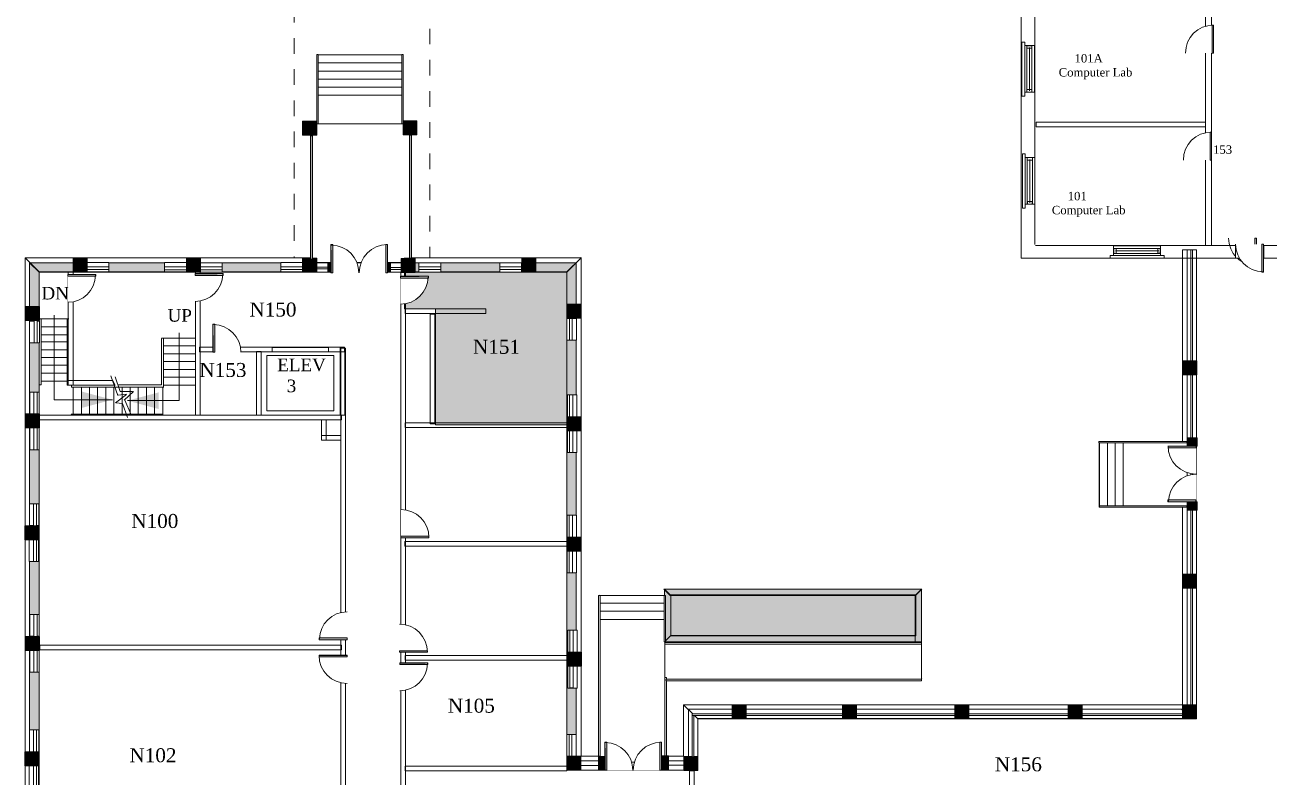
# Model space of a CAD drawing. Header units: inches. Extents: x -1989 to 2159, y -2212 to 2149.
# Drawn here: x -1989 to -394, y -1332 to -367 of the extents above; entities that cross this region are included whole.
import ezdxf

# ---------------------------------------------------------------- set-up
doc = ezdxf.new("R2010")
doc.units = ezdxf.units.IN
doc.header["$LTSCALE"] = 96
doc.header["$MEASUREMENT"] = 0
doc.linetypes.add('STYLE_01', pattern=[0.416641, 0.208282, -0.208359])
doc.layers.add('None', color=7, linetype='Continuous', lineweight=5)
doc.styles.add('Times', font='Times')

# ---------------------------------------------------------------- blocks, each defined once
blk = doc.blocks.new("3' dr rh")
at = {"color": 7, "linetype": 'Continuous', "lineweight": 5}
blk.add_wipeout([(-17, 17.5), (-10.2, 16.7), (-3.6, 14.6), (2.4, 11.3), (7.7, 6.9), (12, 1.5), (15.2, -4.6), (17.2, -11.2), (17.9, -18), (-17.6, -18)], dxfattribs=at).dxf.layer = 'None'
at = {"layer": 'None', "linetype": 'Continuous', "lineweight": 5}
blk.add_hatch(color=255, dxfattribs=at).paths.add_polyline_path([(-17.9, 18), (-15.6, 18), (-15.6, -18), (-17.9, -18)])
at = {"layer": 'None', "color": 7, "linetype": 'Continuous', "lineweight": 5}
blk.add_lwpolyline([(-17.9, 18), (-15.6, 18), (-15.6, -18), (-17.9, -18)], close=True, dxfattribs=at)
blk.add_arc((-17.6, -18), 35.5, 0, 88.9999, dxfattribs=at)
blk = doc.blocks.new('*U7')
at = {"layer": 'None', "linetype": 'Continuous', "lineweight": 5}
blk.add_hatch(color=255, dxfattribs=at).paths.add_polyline_path([(-9.25, 11.375), (8.75, 11.375), (8.75, -6.625), (-9.25, -6.625)])
at = {"layer": 'None', "color": 7, "linetype": 'Continuous', "lineweight": 5}
blk.add_lwpolyline([(-9.25, 11.375), (8.75, 11.375), (8.75, -6.625), (-9.25, -6.625)], close=True, dxfattribs=at)
blk = doc.blocks.new('Symbol #16')
at = {"color": 7, "linetype": 'Continuous', "lineweight": 5}
for points in [[(-37.25, 5.75), (-9.25, 5.75), (-9.25, -6.25), (-37.25, -6.25)], [(8.8125, 5.5625), (36.8125, 5.5625), (36.8125, -6.4375), (8.8125, -6.4375)]]:
    blk.add_wipeout(points, dxfattribs=at).dxf.layer = 'None'
at = {"layer": 'None', "color": 7, "linetype": 'Continuous', "lineweight": 5}
for points in [[(-37.25, 5.75), (-9.25, 5.75), (-9.25, -6.25), (-37.25, -6.25)], [(8.8125, 5.5625), (36.8125, 5.5625), (36.8125, -6.4375), (8.8125, -6.4375)]]:
    blk.add_lwpolyline(points, close=True, dxfattribs=at)
at = {"color": 7, "linetype": 'Continuous', "lineweight": 5}
blk.add_wipeout([(-37.25, 0.375), (36.75, 0.375), (36.75, -3.625), (-37.25, -3.625)], dxfattribs=at).dxf.layer = 'None'
at = {"layer": 'None', "color": 7, "linetype": 'Continuous', "lineweight": 5}
blk.add_lwpolyline([(-37.25, 0.375), (36.75, 0.375), (36.75, -3.625), (-37.25, -3.625)], close=True, dxfattribs=at)
at = {"layer": 'None', "color": 7}
blk.add_blockref('*U7', (0, 0), dxfattribs=at)
blk = doc.blocks.new("1'6 Pier")
at = {"layer": 'None', "linetype": 'Continuous', "lineweight": 5}
blk.add_hatch(color=255, dxfattribs=at).paths.add_polyline_path([(-9, 9), (9, 9), (9, -9), (-9, -9)])
at = {"layer": 'None', "color": 7, "linetype": 'Continuous', "lineweight": 5}
blk.add_lwpolyline([(-9, 9), (9, 9), (9, -9), (-9, -9)], close=True, dxfattribs=at)
blk = doc.blocks.new('2-4 wind')
at = {"color": 7, "linetype": 'Continuous', "lineweight": 5}
blk.add_wipeout([(-13.9375, 6.03125), (14.0625, 6.03125), (14.0625, -6), (-13.9375, -6)], dxfattribs=at).dxf.layer = 'None'
at = {"layer": 'None', "color": 7, "linetype": 'Continuous', "lineweight": 5}
blk.add_lwpolyline([(-13.9375, 6.03125), (14.0625, 6.03125), (14.0625, -6), (-13.9375, -6)], close=True, dxfattribs=at)
at = {"color": 7, "linetype": 'Continuous', "lineweight": 5}
blk.add_wipeout([(-13.9375, 0.5625), (14.0625, 0.5625), (14.0625, -2.8125), (-13.9375, -2.8125)], dxfattribs=at).dxf.layer = 'None'
at = {"layer": 'None', "color": 7, "linetype": 'Continuous', "lineweight": 5}
blk.add_lwpolyline([(-13.9375, 0.5625), (14.0625, 0.5625), (14.0625, -2.8125), (-13.9375, -2.8125)], close=True, dxfattribs=at)
blk = doc.blocks.new('dbl dr')
at = {"color": 7, "linetype": 'Continuous', "lineweight": 5}
blk.add_wipeout([(36.4, -20.6), (29.4, -19.8), (22.8, -17.7), (16.7, -14.3), (11.3, -9.9), (6.9, -4.4), (3.7, 1.7), (1.7, 8.4), (1, 15.4), (37, 15.4)], dxfattribs=at).dxf.layer = 'None'
at = {"layer": 'None', "linetype": 'Continuous', "lineweight": 5}
blk.add_hatch(color=255, dxfattribs=at).paths.add_polyline_path([(33.9, 14.6), (36.4, 14.6), (36.4, -21.4), (33.9, -21.4)])
at = {"layer": 'None', "color": 7, "linetype": 'Continuous', "lineweight": 5}
blk.add_lwpolyline([(33.9, 14.6), (36.4, 14.6), (36.4, -21.4), (33.9, -21.4)], close=True, dxfattribs=at)
blk.add_arc((37, 15.4), 36, 180, 269.0002, dxfattribs=at)
at = {"color": 7, "linetype": 'Continuous', "lineweight": 5}
blk.add_wipeout([(0.9, 14.9), (0.2, 7.8), (-1.9, 1.1), (-5.2, -5.2), (-9.7, -10.7), (-15.2, -15.2), (-21.4, -18.5), (-28.2, -20.6), (-35.2, -21.2), (-35.2, 14.9)], dxfattribs=at).dxf.layer = 'None'
at = {"layer": 'None', "linetype": 'Continuous', "lineweight": 5}
blk.add_hatch(color=255, dxfattribs=at).paths.add_polyline_path([(-35.1, 14.9), (-32.6, 14.9), (-32.6, -21.1), (-35.1, -21.1)])
at = {"layer": 'None', "color": 7, "linetype": 'Continuous', "lineweight": 5}
blk.add_lwpolyline([(-35.1, 14.9), (-32.6, 14.9), (-32.6, -21.1), (-35.1, -21.1)], close=True, dxfattribs=at)
blk.add_arc((-35.2, 14.9), 36.1, 270, 0, dxfattribs=at)
blk = doc.blocks.new('*U11')
at = {"color": 7, "linetype": 'Continuous', "lineweight": 5}
blk.add_wipeout([(18, 0), (11, 0.7), (4.2, 2.7), (-2, 6.1), (-7.5, 10.5), (-11.9, 16), (-15.3, 22.2), (-17.3, 29), (-18, 36), (18, 36)], dxfattribs=at).dxf.layer = 'None'
at = {"layer": 'None', "linetype": 'Continuous', "lineweight": 5}
blk.add_hatch(color=255, dxfattribs=at).paths.add_polyline_path([(18, 34.2), (-18, 34.2), (-18, 36.2), (18, 36.2)])
at = {"layer": 'None', "color": 7, "linetype": 'Continuous', "lineweight": 5}
blk.add_lwpolyline([(18, 34.2), (-18, 34.2), (-18, 36.2), (18, 36.2)], close=True, dxfattribs=at)
blk.add_arc((18, 36), 36, 180, 270, dxfattribs=at)
blk = doc.blocks.new('*U12')
at = {"color": 7, "linetype": 'Continuous', "lineweight": 5}
blk.add_wipeout([(-17.5, -35.4), (-16.7, -28.5), (-14.6, -22), (-11.3, -16), (-6.9, -10.7), (-1.5, -6.4), (4.6, -3.1), (11.2, -1.2), (18, -0.5), (18, -36)], dxfattribs=at).dxf.layer = 'None'
at = {"layer": 'None', "linetype": 'Continuous', "lineweight": 5}
blk.add_hatch(color=255, dxfattribs=at).paths.add_polyline_path([(-18, -36.2), (-18, -34), (18, -34), (18, -36.2)])
at = {"layer": 'None', "color": 7, "linetype": 'Continuous', "lineweight": 5}
blk.add_lwpolyline([(-18, -36.2), (-18, -34), (18, -34), (18, -36.2)], close=True, dxfattribs=at)
blk.add_arc((18, -36), 35.5, 90, 178.9999, dxfattribs=at)
blk = doc.blocks.new("6' dbl")
at = {"layer": 'None', "color": 7}
blk.add_blockref('*U11', (0, 0), dxfattribs=at)
blk.add_blockref('*U12', (0, 0), dxfattribs=at)
blk = doc.blocks.new("3' dr lh")
at = {"color": 7, "linetype": 'Continuous', "lineweight": 5}
blk.add_wipeout([(-18, 18.1), (-11, 17.4), (-4.2, 15.4), (2, 12.1), (7.5, 7.6), (11.9, 2.1), (15.3, -4.1), (17.3, -10.9), (18, -17.9), (-18, -17.9)], dxfattribs=at).dxf.layer = 'None'
at = {"layer": 'None', "linetype": 'Continuous', "lineweight": 5}
blk.add_hatch(color=255, dxfattribs=at).paths.add_polyline_path([(-18, -16.1), (18, -16.1), (18, -18.1), (-18, -18.1)])
at = {"layer": 'None', "color": 7, "linetype": 'Continuous', "lineweight": 5}
blk.add_lwpolyline([(-18, -16.1), (18, -16.1), (18, -18.1), (-18, -18.1)], close=True, dxfattribs=at)
blk.add_arc((-18, -17.9), 36, 0, 90, dxfattribs=at)
blk = doc.blocks.new("3'-4 window")
at = {"color": 7, "linetype": 'Continuous', "lineweight": 5}
blk.add_wipeout([(-6.25, 28.25), (9.75, 28.25), (9.75, -31.75), (-6.25, -31.75)], dxfattribs=at).dxf.layer = 'None'
at = {"layer": 'None', "color": 7, "linetype": 'Continuous', "lineweight": 5}
blk.add_lwpolyline([(-6.25, 28.25), (9.75, 28.25), (9.75, -31.75), (-6.25, -31.75)], close=True, dxfattribs=at)
at = {"color": 7, "linetype": 'Continuous', "lineweight": 5}
blk.add_wipeout([(-0.0625, 28.25), (6.4375, 28.25), (6.4375, -31.75), (-0.0625, -31.75)], dxfattribs=at).dxf.layer = 'None'
at = {"layer": 'None', "color": 7, "linetype": 'Continuous', "lineweight": 5}
blk.add_line((3.3125, 25.8125), (3.3125, -30), dxfattribs=at)
for points in [[(-0.0625, 28.25), (6.4375, 28.25), (6.4375, -31.75), (-0.0625, -31.75)], [(-0.0625, 28.0625), (6.4375, 28.0625), (6.4375, 24.8125), (-0.0625, 24.8125)], [(0.1875, -28.3125), (6.25, -28.3125), (6.25, -31.5625), (0.1875, -31.5625)]]:
    blk.add_lwpolyline(points, close=True, dxfattribs=at)
at = {"color": 7, "linetype": 'Continuous', "lineweight": 5}
blk.add_wipeout([(-6.25, 32.75), (-2.75, 32.75), (-2.75, -36.75), (-6.25, -36.75)], dxfattribs=at).dxf.layer = 'None'
at = {"layer": 'None', "color": 7, "linetype": 'Continuous', "lineweight": 5}
blk.add_lwpolyline([(-6.25, 32.75), (-2.75, 32.75), (-2.75, -36.75), (-6.25, -36.75)], close=True, dxfattribs=at)

msp = doc.modelspace()

# ---------------------------------------------------------------- hatches: boundary and pattern name
at = {"layer": 'None', "linetype": 'Continuous', "lineweight": 211}
for points in [[(-611.6, -985.7), (-611.6, -901.7), (-603.6, -909.7), (-603.6, -977.7)], [(-1169.6, -1091.2), (-839.1, -1091.2), (-847.1, -1099.2), (-1161.6, -1099.2)], [(-839.3, -1091), (-839.3, -1206.7), (-847.3, -1198.7), (-847.3, -1099)], [(-1160.8, -1150.7), (-847.3, -1150.7), (-847.3, -1158.7), (-1168.8, -1158.7)], [(-839.1, -1206.2), (-1169.1, -1206.2), (-1169.1, -1198.2), (-847.1, -1198.2)]]:
    msp.add_hatch(color=255, dxfattribs=at).paths.add_polyline_path(points)
at = {"layer": 'None', "linetype": 'Continuous', "lineweight": 5}
msp.add_hatch(color=255, dxfattribs=at).paths.add_polyline_path([(-1160.8, -1099.2), (-1160.8, -1150.7), (-1168.8, -1158.7), (-1168.8, -1091.2)])

# ---------------------------------------------------------------- linework, layer by layer
at = {"layer": 'None', "color": 7, "linetype": 'Continuous', "lineweight": 5}
for p, q in [((-1951.5, -739.5), (-1951.5, -848)), ((-1935.2, -744.5), (-1935.2, -829.5)), ((-1791.5, -762), (-1791.5, -849)), ((-1814, -769), (-1770.5, -769)), ((-1814, -829), (-1814, -769.5)), ((-1811.5, -832.5), (-1811.5, -769)), ((-1811.5, -779), (-1770.5, -779)), ((-1811.6, -789.1), (-1770.6, -789.1)), ((-1811.7, -809.2), (-1770.7, -809.2)), ((-1811.6, -799.1), (-1770.6, -799.1)), ((-1932.2, -829.5), (-1935.2, -829.5)), ((-1929.5, -829.5), (-1929.5, -831.7)), ((-1879, -817.5), (-1870, -842.5)), ((-1873.5, -818.5), (-1867, -837.5)), ((-1870, -829), (-1814, -829)), ((-1811.8, -819.2), (-1770.8, -819.2)), ((-1811.8, -829.3), (-1770.8, -829.3)), ((-1929.5, -831.7), (-1811.8, -831.7)), ((-1927.2, -866.2), (-1927.2, -831.7)), ((-1916.8, -866.3), (-1916.8, -831.8)), ((-1906.4, -866.4), (-1906.4, -831.9)), ((-1895.9, -866.4), (-1895.9, -831.9)), ((-1885.5, -866.5), (-1885.5, -832)), ((-1875.1, -866.6), (-1875.1, -832.1)), ((-1859, -841.5), (-1873, -852)), ((-1870, -842), (-1859, -841)), ((-1867, -837.5), (-1851, -837.5)), ((-1864.6, -866.6), (-1864.6, -832.1)), ((-1850, -837.5), (-1862, -848.5)), ((-1854.2, -866.7), (-1854.2, -832.2)), ((-1843.8, -866.7), (-1843.8, -832.2)), ((-1833.3, -866.8), (-1833.3, -832.3)), ((-1822.9, -866.9), (-1822.9, -832.2)), ((-1812.4, -866.9), (-1812.4, -831.7)), ((-1951.5, -848), (-1877, -848)), ((-1872.5, -852), (-1864, -853)), ((-1864, -853), (-1857.5, -871)), ((-1861, -848.5), (-1853, -867.5)), ((-1791.5, -849.2), (-1857.5, -849.2)), ((-1930.5, -868), (-1929.8, -866.8)), ((-1930, -866.7), (-1813, -866.7)), ((-1813, -866.7), (-1813, -868)), ((-839.1, -1091.2), (-1157.1, -1091.2))]:
    msp.add_line(p, q, dxfattribs=at)
for points in [[(-1501.5, -731.2), (-1398, -731.2), (-1398, -737.2), (-1501.5, -737.2)], [(-1463.5, -738), (-1463.5, -879), (-1469.5, -879), (-1469.5, -738)], [(-1579.2, -786.5), (-1765.5, -786.5), (-1765.5, -780.5), (-1579.2, -780.5)], [(-1585, -868), (-1585, -781.5), (-1579, -781.5), (-1579, -868)], [(-1686.2, -786.2), (-1686.2, -867.8), (-1692.2, -867.8), (-1692.2, -786.2)], [(-1584, -1938), (-1584, -782), (-1578, -782), (-1578, -1938)], [(-1933.5, -823.5), (-1876.5, -823.5), (-1873.5, -829.5), (-1933.5, -829.5)], [(-1603, -874), (-1603, -900), (-1609, -900), (-1609, -874)], [(-1501.5, -877.5), (-1292.5, -877.5), (-1292.5, -883.5), (-1501.5, -883.5)], [(-1609, -894), (-1584, -894), (-1584, -900), (-1609, -900)], [(-611.6, -985.7), (-611.6, -901.7), (-603.6, -909.7), (-603.6, -977.7)], [(-1169.6, -1091.2), (-839.1, -1091.2), (-847.1, -1099.2), (-1161.6, -1099.2)], [(-1160.8, -1099.2), (-1160.8, -1150.7), (-1168.8, -1158.7), (-1168.8, -1091.2)], [(-839.3, -1091), (-839.3, -1206.7), (-847.3, -1198.7), (-847.3, -1099)], [(-1160.8, -1150.7), (-847.3, -1150.7), (-847.3, -1158.7), (-1168.8, -1158.7)], [(-839.1, -1206.2), (-1169.1, -1206.2), (-1169.1, -1198.2), (-847.1, -1198.2)]]:
    msp.add_lwpolyline(points, close=True, dxfattribs=at)
at = {"layer": 'None', "color": 7, "lineweight": 5}
for points in [[(-1877, -848), (-1917, -858.7), (-1917, -837.3)], [(-1857.5, -849.2), (-1817.5, -838.5), (-1817.5, -860)]]:
    msp.add_solid(points, dxfattribs=at)

# ---------------------------------------------------------------- block references
at = {"layer": 'None', "color": 7}
for p in [(-704.3, -421.8), (-703.6, -565.4)]:
    msp.add_blockref("3'-4 window", p, dxfattribs=at)
for name, p, rotation in [("3'-4 window", (-564.8, -660.2), 90), ("3' dr rh", (-427.7, -658.6), 180)]:
    msp.add_blockref(name, p, dxfattribs=dict(at, rotation=rotation))

# ---------------------------------------------------------------- texts
at = {"layer": 'None', "color": 7, "attachment_point": 1, "style": 'Times'}
for s, insert, char_height in [('     101A\\PComputer Lab', (-663.4, -404.5), 10.773), ('     101\\PComputer Lab', (-672.2, -581.3), 10.773), ('UP', (-1806.2, -731.7), 16.16), ('N150', (-1701.2, -723.3), 17.96), ('N151', (-1414.6, -771.1), 17.96), ('N153', (-1765.4, -800.8), 17.96), ('N100', (-1852.7, -994.6), 17.96), ('N105', (-1446.8, -1231.6), 17.96), ('N102', (-1855.1, -1295.2), 17.96), ('N156', (-745.3, -1306.8), 17.96)]:
    msp.add_mtext(s, dxfattribs=dict(at, insert=insert, char_height=char_height))

# ---------------------------------------------------------------- wipeouts: each hides what was drawn before it
at = {"color": 7, "linetype": 'Continuous', "lineweight": 5}
for points in [[(-467.3, 681.8), (-467.3, -650.2), (-475.3, -650.2), (-475.3, 681.8)], [(-1971, -684), (-1971, -1938.5), (-1989, -1956.5), (-1989, -666)], [(-487, -1257.5), (-1126.5, -1257.5), (-1144.5, -1239.5), (-505, -1239.5)], [(-1126, -1323.5), (-1168.5, -1323.5), (-1168.5, -1305.5), (-1144, -1305.5)]]:
    msp.add_wipeout(points, dxfattribs=at).dxf.layer = 'None'
at = {"color": 7, "linetype": 'STYLE_01', "lineweight": 5}
msp.add_wipeout([(-1644, -12), (-1470, -12), (-1470, -684), (-1644, -684)], dxfattribs=at).dxf.layer = 'None'

# ---------------------------------------------------------------- next in the draw order: hatches: boundary and pattern name
at = {"layer": 'None', "linetype": 'Continuous', "lineweight": 5}
for points in [[(-1503.1, -502.7), (-1615.1, -502.7), (-1623.1, -494.7), (-1495.1, -494.7)], [(-1502.5, -684), (-1502.5, -731.5), (-1462.5, -731.5), (-1462.5, -880), (-1291.5, -880), (-1291.5, -680)]]:
    msp.add_hatch(color=255, dxfattribs=at).paths.add_polyline_path(points)

# ---------------------------------------------------------------- next in the draw order: linework, layer by layer
at = {"layer": 'None', "color": 7, "linetype": 'Continuous', "lineweight": 5}
for p, q in [((-711.7, -666.2), (-711.7, -14.2)), ((-1983.1, -1948.2), (-1983.1, -707.7)), ((-1968.5, -744), (-1968.5, -829)), ((-1935.4, -793.7), (-1968.1, -793.7)), ((-1935, -783.8), (-1967.6, -783.8)), ((-1935.9, -803.6), (-1968.5, -803.6)), ((-1968.5, -829), (-1970.8, -829)), ((-1935.8, -813.8), (-1968.5, -813.8)), ((-1935.2, -824), (-1968.5, -824)), ((-1169.1, -1310.2), (-1169.1, -1206.2))]:
    msp.add_line(p, q, dxfattribs=at)
for points in [[(-467.3, 681.8), (-467.3, -650.2), (-475.3, -650.2), (-475.3, 681.8)], [(-1503.1, -502.7), (-1615.1, -502.7), (-1623.1, -494.7), (-1495.1, -494.7)], [(-1971, -684), (-1971, -1938.5), (-1989, -1956.5), (-1989, -666)], [(-1502.5, -684), (-1502.5, -731.5), (-1462.5, -731.5), (-1462.5, -880), (-1291.5, -880), (-1291.5, -680)], [(-1971.5, -868), (-1583, -868), (-1583, -874), (-1971.5, -874)], [(-487, -1257.5), (-1126.5, -1257.5), (-1144.5, -1239.5), (-505, -1239.5)], [(-1126, -1323.5), (-1168.5, -1323.5), (-1168.5, -1305.5), (-1144, -1305.5)]]:
    msp.add_lwpolyline(points, close=True, dxfattribs=at)
at = {"layer": 'None', "color": 7, "linetype": 'STYLE_01', "lineweight": 5}
msp.add_lwpolyline([(-1644, -12), (-1470, -12), (-1470, -684), (-1644, -684)], close=True, dxfattribs=at)

# ---------------------------------------------------------------- next in the draw order: block references
at = {"layer": 'None', "color": 7}
for name, p in [("1'6 Pier", (-1624, -499.5)), ("1'6 Pier", (-1495.5, -499)), ("3' dr rh", (-1730.1, -769.1))]:
    msp.add_blockref(name, p, dxfattribs=at)

# ---------------------------------------------------------------- next in the draw order: texts
at = {"layer": 'None', "color": 7, "insert": (-465.4, -521.7), "char_height": 10.77, "attachment_point": 1, "style": 'Times'}
msp.add_mtext('153', dxfattribs=at)

# ---------------------------------------------------------------- next in the draw order: wipeouts: each hides what was drawn before it
at = {"color": 7, "linetype": 'Continuous', "lineweight": 5}
msp.add_wipeout([(-436.8, -650), (-400.3, -650), (-400.3, -666.3), (-436.8, -666.3)], dxfattribs=at).dxf.layer = 'None'

# ---------------------------------------------------------------- next in the draw order: linework, layer by layer
at = {"layer": 'None', "color": 7, "linetype": 'Continuous', "lineweight": 5}
msp.add_lwpolyline([(-436.8, -650), (-400.3, -650), (-400.3, -666.3), (-436.8, -666.3)], close=True, dxfattribs=at)

# ---------------------------------------------------------------- next in the draw order: block references
at = {"layer": 'None', "color": 7, "rotation": 90}
msp.add_blockref("3' dr lh", (-482.8, -385.3), dxfattribs=at)

# ---------------------------------------------------------------- next in the draw order: wipeouts: each hides what was drawn before it
at = {"color": 7, "linetype": 'Continuous', "lineweight": 13}
msp.add_wipeout([(-475, -497.8), (-692.3, -497.8), (-692.3, -491.8), (-475, -491.8)], dxfattribs=at).dxf.layer = 'None'
at = {"color": 7, "linetype": 'Continuous', "lineweight": 5}
for points in [[(-1294, -1323.5), (-1294, -683.5), (-1276, -665.5), (-1276, -1305.5)], [(-486.5, -655.5), (-486.5, -1257), (-504.5, -1239), (-504.5, -655.5)], [(-1678.8, -791.2), (-1593.2, -791.2), (-1593.2, -862.2), (-1678.8, -862.2)]]:
    msp.add_wipeout(points, dxfattribs=at).dxf.layer = 'None'

# ---------------------------------------------------------------- next in the draw order: hatches: boundary and pattern name
at = {"layer": 'None', "linetype": 'Continuous', "lineweight": 5}
msp.add_hatch(color=255, dxfattribs=at).paths.add_polyline_path([(-1294.1, -1323.2), (-1294.1, -684.2), (-1282.1, -672.2), (-1282.1, -1311.2)])

# ---------------------------------------------------------------- next in the draw order: linework, layer by layer
at = {"layer": 'None', "color": 7, "linetype": 'Continuous', "lineweight": 9}
msp.add_line((-694, -223), (-694, -649), dxfattribs=at)
at = {"layer": 'None', "color": 7, "linetype": 'Continuous', "lineweight": 13}
msp.add_lwpolyline([(-475, -497.8), (-692.3, -497.8), (-692.3, -491.8), (-475, -491.8)], close=True, dxfattribs=at)
at = {"layer": 'None', "color": 7, "linetype": 'Continuous', "lineweight": 5}
for points in [[(-1294, -1323.5), (-1294, -683.5), (-1276, -665.5), (-1276, -1305.5)], [(-486.5, -655.5), (-486.5, -1257), (-504.5, -1239), (-504.5, -655.5)], [(-1294.1, -1323.2), (-1294.1, -684.2), (-1282.1, -672.2), (-1282.1, -1311.2)], [(-1678.8, -791.2), (-1593.2, -791.2), (-1593.2, -862.2), (-1678.8, -862.2)]]:
    msp.add_lwpolyline(points, close=True, dxfattribs=at)

# ---------------------------------------------------------------- next in the draw order: block references
at = {"layer": 'None', "color": 7}
msp.add_blockref("1'6 Pier", (-1285, -734.5), dxfattribs=at)

# ---------------------------------------------------------------- next in the draw order: texts
at = {"layer": 'None', "color": 7, "insert": (-1665.6, -795.2), "char_height": 16.16, "attachment_point": 1, "style": 'Times'}
msp.add_mtext('ELEV\\P  3', dxfattribs=at)

# ---------------------------------------------------------------- next in the draw order: block references
at = {"layer": 'None', "color": 7}
for name, p, rotation in [("3' dr lh", (-485.4, -522.6), 90), ('2-4 wind', (-1288, -757.5), -90), ('Symbol #16', (-1287.1, -879), -90), ('Symbol #16', (-1287.5, -1033.5), -90), ('Symbol #16', (-1286.6, -1181.1), -90)]:
    msp.add_blockref(name, p, dxfattribs=dict(at, rotation=rotation))

# ---------------------------------------------------------------- next in the draw order: wipeouts: each hides what was drawn before it
at = {"color": 7, "linetype": 'Continuous', "lineweight": 5}
for points in [[(-1294, -684), (-1971, -684), (-1989, -666), (-1276, -666)], [(-1672, -780.8), (-1599.7, -780.8), (-1599.7, -786.7), (-1672, -786.7)], [(-494, -1257), (-1128.8, -1257.2), (-1140.8, -1245.2), (-506, -1245)], [(-1253.5, -1323.5), (-1294, -1323.5), (-1276, -1305.5), (-1253.5, -1305.5)]]:
    msp.add_wipeout(points, dxfattribs=at).dxf.layer = 'None'

# ---------------------------------------------------------------- next in the draw order: hatches: boundary and pattern name
at = {"layer": 'None', "linetype": 'Continuous', "lineweight": 5}
msp.add_hatch(color=255, dxfattribs=at).paths.add_polyline_path([(-1294.1, -684.2), (-1971.1, -684.2), (-1983.1, -672.2), (-1282.1, -672.2)])
at = {"layer": 'None', "linetype": 'Continuous', "lineweight": 211}
msp.add_hatch(color=255, dxfattribs=at).paths.add_polyline_path([(-1971.1, -684.4), (-1971.1, -1740.6), (-1983.1, -1740.6), (-1983.1, -672.4)])

# ---------------------------------------------------------------- next in the draw order: linework, layer by layer
at = {"layer": 'None', "color": 7, "linetype": 'Continuous', "lineweight": 5}
msp.add_line((-1983.1, -707.2), (-1983.1, -672.2), dxfattribs=at)
for points in [[(-1294, -684), (-1971, -684), (-1989, -666), (-1276, -666)], [(-1294.1, -684.2), (-1971.1, -684.2), (-1983.1, -672.2), (-1282.1, -672.2)], [(-1971.1, -684.4), (-1971.1, -1740.6), (-1983.1, -1740.6), (-1983.1, -672.4)], [(-1927.5, -684), (-1927.5, -829.5), (-1933.5, -829.5), (-1933.5, -684)], [(-1770.5, -868), (-1770.5, -683.5), (-1764.5, -683.5), (-1764.5, -868)], [(-1672, -780.8), (-1599.7, -780.8), (-1599.7, -786.7), (-1672, -786.7)], [(-1294, -1036), (-1502, -1036), (-1502, -1030), (-1294, -1030)], [(-494, -1257), (-1128.8, -1257.2), (-1140.8, -1245.2), (-506, -1245)], [(-1253.5, -1323.5), (-1294, -1323.5), (-1276, -1305.5), (-1253.5, -1305.5)]]:
    msp.add_lwpolyline(points, close=True, dxfattribs=at)

# ---------------------------------------------------------------- next in the draw order: block references
at = {"layer": 'None', "color": 7}
for p in [(-1918.5, -675.2), (-1343.1, -675.1)]:
    msp.add_blockref("1'6 Pier", p, dxfattribs=at)

# ---------------------------------------------------------------- next in the draw order: block references
at = {"layer": 'None', "color": 7, "rotation": 90}
for p in [(-1977.3, -874.9), (-1977.8, -1018.4), (-1977.3, -1160.4), (-1977.8, -1308.4)]:
    msp.add_blockref('Symbol #16', p, dxfattribs=at)

# ---------------------------------------------------------------- next in the draw order: wipeouts: each hides what was drawn before it
at = {"color": 7, "linetype": 'Continuous', "lineweight": 5}
for points in [[(-498.6, -1246.2), (-498.6, -655.7), (-486.6, -655.7), (-486.6, -1246.2)], [(-1615, -672), (-1502.5, -672), (-1502.5, -684.5), (-1615, -684.5)], [(-1983.5, -747), (-1970.5, -747), (-1970.5, -775), (-1983.5, -775)], [(-1126.5, -1257.5), (-1126.5, -1323.5), (-1144.5, -1305.5), (-1144.5, -1239.5)]]:
    msp.add_wipeout(points, dxfattribs=at).dxf.layer = 'None'

# ---------------------------------------------------------------- next in the draw order: hatches: boundary and pattern name
at = {"layer": 'None', "linetype": 'Continuous', "lineweight": 5}
for points in [[(-1503.1, -672.2), (-1503.1, -501.7), (-1495.1, -493.7), (-1495.1, -672.2)], [(-499.6, -985.7), (-611.6, -985.7), (-603.6, -977.7), (-499.6, -977.7)]]:
    msp.add_hatch(color=255, dxfattribs=at).paths.add_polyline_path(points)
at = {"layer": 'None', "linetype": 'Continuous', "lineweight": 211}
for points in [[(-1623.1, -672.2), (-1623.1, -494.7), (-1615.1, -502.7), (-1615.1, -672.2)], [(-611.6, -901.7), (-499.6, -901.7), (-499.6, -909.7), (-603.6, -909.7)]]:
    msp.add_hatch(color=255, dxfattribs=at).paths.add_polyline_path(points)

# ---------------------------------------------------------------- next in the draw order: linework, layer by layer
at = {"layer": 'None', "color": 7, "linetype": 'Continuous', "lineweight": 5}
for p, q in [((-1983.1, -672.4), (-1282.1, -672.4)), ((-1138.1, -1311.2), (-1138.1, -1245.2))]:
    msp.add_line(p, q, dxfattribs=at)
for points in [[(-1503.1, -672.2), (-1503.1, -501.7), (-1495.1, -493.7), (-1495.1, -672.2)], [(-1623.1, -672.2), (-1623.1, -494.7), (-1615.1, -502.7), (-1615.1, -672.2)], [(-498.6, -1246.2), (-498.6, -655.7), (-486.6, -655.7), (-486.6, -1246.2)], [(-1615, -672), (-1502.5, -672), (-1502.5, -684.5), (-1615, -684.5)], [(-1507.3, -1440), (-1507.3, -683.8), (-1501.2, -683.8), (-1501.2, -1440)], [(-1983.5, -747), (-1970.5, -747), (-1970.5, -775), (-1983.5, -775)], [(-611.6, -901.7), (-499.6, -901.7), (-499.6, -909.7), (-603.6, -909.7)], [(-499.6, -985.7), (-611.6, -985.7), (-603.6, -977.7), (-499.6, -977.7)], [(-1970, -1163), (-1583, -1163), (-1583, -1169), (-1970, -1169)], [(-1126.5, -1257.5), (-1126.5, -1323.5), (-1144.5, -1305.5), (-1144.5, -1239.5)]]:
    msp.add_lwpolyline(points, close=True, dxfattribs=at)

# ---------------------------------------------------------------- next in the draw order: block references
at = {"layer": 'None', "color": 7}
msp.add_blockref("1'6 Pier", (-1624, -675), dxfattribs=at)

# ---------------------------------------------------------------- next in the draw order: block references
for name, p in [('Symbol #16', (-1772.9, -677.7)), ('2-4 wind', (-1895.5, -678)), ('2-4 wind', (-1366.2, -678.2)), ("3' dr lh", (-1489, -1007))]:
    msp.add_blockref(name, p, dxfattribs=at)
for name, p, rotation in [("3' dr rh", (-1489.5, -707.5), -90), ("3' dr rh", (-1594, -1138), 90), ("3' dr lh", (-1594, -1194), 180), ("3' dr rh", (-1490.5, -1203.5), -90)]:
    msp.add_blockref(name, p, dxfattribs=dict(at, rotation=rotation))

# ---------------------------------------------------------------- next in the draw order: wipeouts: each hides what was drawn before it
at = {"color": 7, "linetype": 'Continuous', "lineweight": 5}
for points in [[(-1623, -666.5), (-1623, -508.5), (-1615, -508.5), (-1615, -494), (-1504, -494), (-1504, -508), (-1493.5, -508), (-1493.5, -666.5), (-1503, -666.5), (-1503, -672), (-1615, -672), (-1615, -666.5)], [(-1661, -672), (-1633, -672), (-1633, -684), (-1661, -684)], [(-1977.5, -746), (-1973.5, -746), (-1973.5, -775), (-1977.5, -775)], [(-1126.1, -1257.5), (-1126.1, -1323.2), (-1138.1, -1311.2), (-1138.1, -1245.5)]]:
    msp.add_wipeout(points, dxfattribs=at).dxf.layer = 'None'

# ---------------------------------------------------------------- next in the draw order: linework, layer by layer
at = {"layer": 'None', "color": 7, "linetype": 'Continuous', "lineweight": 5}
for p, q in [((-1933, -744), (-1970.5, -744)), ((-1935.6, -764.9), (-1968.2, -764.9)), ((-1936, -754.4), (-1967.3, -754.4)), ((-1935.1, -773.8), (-1967.7, -773.8))]:
    msp.add_line(p, q, dxfattribs=at)
for points in [[(-1623, -666.5), (-1623, -508.5), (-1615, -508.5), (-1615, -494), (-1504, -494), (-1504, -508), (-1493.5, -508), (-1493.5, -666.5), (-1503, -666.5), (-1503, -672), (-1615, -672), (-1615, -666.5)], [(-1661, -672), (-1633, -672), (-1633, -684), (-1661, -684)], [(-1977.5, -746), (-1973.5, -746), (-1973.5, -775), (-1977.5, -775)], [(-1501.5, -1176), (-1294, -1176), (-1294, -1182), (-1501.5, -1182)], [(-1126.1, -1257.5), (-1126.1, -1323.2), (-1138.1, -1311.2), (-1138.1, -1245.5)]]:
    msp.add_lwpolyline(points, close=True, dxfattribs=at)

# ---------------------------------------------------------------- next in the draw order: block references
at = {"layer": 'None', "color": 7}
for name, p in [('2-4 wind', (-1469.9, -678.2)), ("1'6 Pier", (-1979.5, -737.5))]:
    msp.add_blockref(name, p, dxfattribs=at)
at = {"layer": 'None', "color": 7, "rotation": -90}
for p in [(-1916.1, -705.1), (-1753, -704)]:
    msp.add_blockref("3' dr rh", p, dxfattribs=at)

# ---------------------------------------------------------------- next in the draw order: block references
msp.add_blockref("6' dbl", (-1560.5, -667), dxfattribs=at)
at = {"layer": 'None', "color": 7}
msp.add_blockref("3' dr lh", (-1491, -1154), dxfattribs=at)

# ---------------------------------------------------------------- next in the draw order: texts
at = {"layer": 'None', "color": 7, "insert": (-1968, -703.2), "char_height": 16.16, "attachment_point": 1, "style": 'Times'}
msp.add_mtext('DN', dxfattribs=at)

# ---------------------------------------------------------------- next in the draw order: wipeouts: each hides what was drawn before it
at = {"color": 7, "linetype": 'Continuous', "lineweight": 5}
for points in [[(-1615, -494), (-1615, -405), (-1613, -405), (-1613, -494)], [(-1506, -493.8), (-1506, -405), (-1504, -405), (-1504, -493.8)], [(-1622.5, -667.5), (-1622.5, -509.5), (-1620.5, -509.5), (-1620.5, -667.5)], [(-1661, -677.5), (-1633, -677.5), (-1633, -681), (-1661, -681)], [(-1126.1, -1323.2), (-1294.1, -1323.2), (-1282.1, -1311.2), (-1138.1, -1311.2)]]:
    msp.add_wipeout(points, dxfattribs=at).dxf.layer = 'None'

# ---------------------------------------------------------------- next in the draw order: hatches: boundary and pattern name
at = {"layer": 'None', "linetype": 'Continuous', "lineweight": 211}
for points in [[(-1245.1, -1106.7), (-1245.1, -1311.2), (-1253.1, -1311.2), (-1253.1, -1098.7)], [(-1177.1, -1311.2), (-1177.1, -1106.7), (-1169.1, -1098.7), (-1169.1, -1311.2)]]:
    msp.add_hatch(color=255, dxfattribs=at).paths.add_polyline_path(points)

# ---------------------------------------------------------------- next in the draw order: linework, layer by layer
at = {"layer": 'None', "color": 7, "linetype": 'Continuous', "lineweight": 5}
for p, q in [((-1612.5, -405.5), (-1505.9, -405.5)), ((-1612.5, -415.8), (-1506.2, -415.8)), ((-1612.5, -426.4), (-1506.2, -426.4)), ((-1612.8, -436.6), (-1506.2, -436.6)), ((-1612.8, -446.8), (-1506.2, -446.8)), ((-1612.8, -457.1), (-1506.2, -457.1))]:
    msp.add_line(p, q, dxfattribs=at)
for points in [[(-1615, -494), (-1615, -405), (-1613, -405), (-1613, -494)], [(-1506, -493.8), (-1506, -405), (-1504, -405), (-1504, -493.8)], [(-1622.5, -667.5), (-1622.5, -509.5), (-1620.5, -509.5), (-1620.5, -667.5)], [(-1661, -677.5), (-1633, -677.5), (-1633, -681), (-1661, -681)], [(-1245.1, -1106.7), (-1245.1, -1311.2), (-1253.1, -1311.2), (-1253.1, -1098.7)], [(-1177.1, -1311.2), (-1177.1, -1106.7), (-1169.1, -1098.7), (-1169.1, -1311.2)], [(-1294, -1324), (-1501.5, -1324), (-1501.5, -1318), (-1294, -1318)], [(-1126.1, -1323.2), (-1294.1, -1323.2), (-1282.1, -1311.2), (-1138.1, -1311.2)], [(-1131, -1324), (-1131, -1440), (-1137, -1440), (-1137, -1324)]]:
    msp.add_lwpolyline(points, close=True, dxfattribs=at)

# ---------------------------------------------------------------- next in the draw order: block references
at = {"layer": 'None', "color": 7}
for p in [(-1285.2, -1314.5), (-1135, -1314.8)]:
    msp.add_blockref("1'6 Pier", p, dxfattribs=at)

# ---------------------------------------------------------------- next in the draw order: wipeouts: each hides what was drawn before it
at = {"color": 7, "linetype": 'Continuous', "lineweight": 5}
for points in [[(-1615, -678), (-1597, -678), (-1597, -680), (-1615, -680)], [(-1524, -678.5), (-1502.5, -678.5), (-1502.5, -681), (-1524, -681)]]:
    msp.add_wipeout(points, dxfattribs=at).dxf.layer = 'None'

# ---------------------------------------------------------------- next in the draw order: hatches: boundary and pattern name
at = {"layer": 'None', "linetype": 'Continuous', "lineweight": 5}
for points in [[(-1600.5, -672.5), (-1597.2, -672.5), (-1597.2, -684.5), (-1600.5, -684.5)], [(-1523.6, -672.1), (-1520.4, -672.1), (-1520.4, -684.1), (-1523.6, -684.1)]]:
    msp.add_hatch(color=255, dxfattribs=at).paths.add_polyline_path(points)

# ---------------------------------------------------------------- next in the draw order: linework, layer by layer
at = {"layer": 'None', "color": 7, "linetype": 'Continuous', "lineweight": 5}
for points in [[(-1615, -678), (-1597, -678), (-1597, -680), (-1615, -680)], [(-1600.5, -672.5), (-1597.2, -672.5), (-1597.2, -684.5), (-1600.5, -684.5)], [(-1524, -678.5), (-1502.5, -678.5), (-1502.5, -681), (-1524, -681)], [(-1523.6, -672.1), (-1520.4, -672.1), (-1520.4, -684.1), (-1523.6, -684.1)]]:
    msp.add_lwpolyline(points, close=True, dxfattribs=at)

# ---------------------------------------------------------------- next in the draw order: block references
at = {"layer": 'None', "color": 7}
msp.add_blockref("1'6 Pier", (-1497.5, -675.6), dxfattribs=at)
at = {"layer": 'None', "color": 7, "rotation": -90}
msp.add_blockref('2-4 wind', (-1288.3, -1291.5), dxfattribs=at)

# ---------------------------------------------------------------- next in the draw order: wipeouts: each hides what was drawn before it
at = {"color": 7, "linetype": 'Continuous', "lineweight": 5}
for points in [[(-1253.5, -1099), (-1168.5, -1099), (-1168.5, -1313), (-1253.5, -1313)], [(-1133.5, -1306), (-1133.5, -1251.2), (-1131.5, -1251.2), (-1131.5, -1306)]]:
    msp.add_wipeout(points, dxfattribs=at).dxf.layer = 'None'

# ---------------------------------------------------------------- next in the draw order: linework, layer by layer
at = {"layer": 'None', "color": 7, "linetype": 'Continuous', "lineweight": 5}
for points in [[(-1253.5, -1099), (-1168.5, -1099), (-1168.5, -1313), (-1253.5, -1313)], [(-1133.5, -1306), (-1133.5, -1251.2), (-1131.5, -1251.2), (-1131.5, -1306)]]:
    msp.add_lwpolyline(points, close=True, dxfattribs=at)

# ---------------------------------------------------------------- next in the draw order: wipeouts: each hides what was drawn before it
at = {"color": 7, "linetype": 'Continuous', "lineweight": 5}
msp.add_wipeout([(-1496, -666.5), (-1496, -508.5), (-1494, -508.5), (-1494, -666.5)], dxfattribs=at).dxf.layer = 'None'

# ---------------------------------------------------------------- next in the draw order: linework, layer by layer
at = {"layer": 'None', "color": 7, "linetype": 'Continuous', "lineweight": 5}
msp.add_lwpolyline([(-1496, -666.5), (-1496, -508.5), (-1494, -508.5), (-1494, -666.5)], close=True, dxfattribs=at)

# ---------------------------------------------------------------- next in the draw order: wipeouts: each hides what was drawn before it
at = {"color": 7, "linetype": 'Continuous', "lineweight": 5}
for points in [[(-1253.5, -1305.5), (-1253.5, -1099), (-1251.5, -1099), (-1251.5, -1305.5)], [(-1168.5, -1158.5), (-839.5, -1158.5), (-839.5, -1206.5), (-1168.5, -1206.5)], [(-1133.5, -1251), (-494, -1251), (-494, -1253), (-1133.5, -1253)]]:
    msp.add_wipeout(points, dxfattribs=at).dxf.layer = 'None'

# ---------------------------------------------------------------- next in the draw order: linework, layer by layer
at = {"layer": 'None', "color": 7, "linetype": 'Continuous', "lineweight": 5}
for points in [[(-1253.5, -1305.5), (-1253.5, -1099), (-1251.5, -1099), (-1251.5, -1305.5)], [(-1168.5, -1158.5), (-839.5, -1158.5), (-839.5, -1206.5), (-1168.5, -1206.5)], [(-1133.5, -1251), (-494, -1251), (-494, -1253), (-1133.5, -1253)]]:
    msp.add_lwpolyline(points, close=True, dxfattribs=at)

# ---------------------------------------------------------------- next in the draw order: block references
at = {"layer": 'None', "color": 7}
for p in [(-1073.2, -1248.5), (-931.7, -1248.5), (-787.8, -1248.5), (-642.2, -1248.5)]:
    msp.add_blockref("1'6 Pier", p, dxfattribs=at)

# ---------------------------------------------------------------- next in the draw order: wipeouts: each hides what was drawn before it
at = {"color": 7, "linetype": 'Continuous', "lineweight": 5}
for points in [[(-494, -1253), (-494, -655.8), (-492, -655.8), (-492, -1253)], [(-1169.5, -1158.5), (-1169.5, -1099), (-1167.5, -1099), (-1167.5, -1158.5)], [(-1168.5, -1305.5), (-1168.5, -1204.5), (-1166.5, -1204.5), (-1166.5, -1305.5)]]:
    msp.add_wipeout(points, dxfattribs=at).dxf.layer = 'None'

# ---------------------------------------------------------------- next in the draw order: hatches: boundary and pattern name
at = {"layer": 'None', "linetype": 'Continuous', "lineweight": 5}
msp.add_hatch(color=255, dxfattribs=at).paths.add_polyline_path([(-1161, -1098.5), (-846.5, -1098.5), (-846.5, -1151), (-1161, -1151)])

# ---------------------------------------------------------------- next in the draw order: linework, layer by layer
at = {"layer": 'None', "color": 7, "linetype": 'Continuous', "lineweight": 5}
for p, q in [((-181.7, -650.2), (-693, -650.2)), ((-711.7, -666.2), (-163.7, -666.2)), ((-1251.5, -1109.2), (-1169.6, -1109.2)), ((-1251.5, -1119.5), (-1169.6, -1119.5)), ((-1251.5, -1129.8), (-1169.6, -1129.8))]:
    msp.add_line(p, q, dxfattribs=at)
for points in [[(-494, -1253), (-494, -655.8), (-492, -655.8), (-492, -1253)], [(-1169.5, -1158.5), (-1169.5, -1099), (-1167.5, -1099), (-1167.5, -1158.5)], [(-1161, -1098.5), (-846.5, -1098.5), (-846.5, -1151), (-1161, -1151)], [(-1168.5, -1305.5), (-1168.5, -1204.5), (-1166.5, -1204.5), (-1166.5, -1305.5)]]:
    msp.add_lwpolyline(points, close=True, dxfattribs=at)

# ---------------------------------------------------------------- next in the draw order: block references
at = {"layer": 'None', "color": 7}
for p in [(-495.2, -807), (-495.8, -1080.8), (-495.5, -1248.5)]:
    msp.add_blockref("1'6 Pier", p, dxfattribs=at)

# ---------------------------------------------------------------- next in the draw order: block references
for name, p, rotation in [("3' dr rh", (-418.6, -666.4), 180), ("6' dbl", (-1209.1, -1305.4), -90)]:
    msp.add_blockref(name, p, dxfattribs=dict(at, rotation=rotation))

# ---------------------------------------------------------------- next in the draw order: wipeouts: each hides what was drawn before it
at = {"color": 7, "linetype": 'Continuous', "lineweight": 5}
for points in [[(-611.5, -902), (-498.8, -902), (-498.8, -986), (-611.5, -986)], [(-1168.5, -1159.5), (-839.5, -1159.5), (-839.5, -1161.5), (-1168.5, -1161.5)], [(-1167, -1206.5), (-839.5, -1206.5), (-839.5, -1208.5), (-1167, -1208.5)]]:
    msp.add_wipeout(points, dxfattribs=at).dxf.layer = 'None'

# ---------------------------------------------------------------- next in the draw order: hatches: boundary and pattern name
at = {"layer": 'None', "linetype": 'Continuous', "lineweight": 5}
for points in [[(-1253.8, -1305.8), (-1245.8, -1305.8), (-1245.8, -1323.2), (-1253.8, -1323.2)], [(-1172.2, -1305), (-1163.8, -1305), (-1163.8, -1323.2), (-1172.2, -1323.2)]]:
    msp.add_hatch(color=255, dxfattribs=at).paths.add_polyline_path(points)

# ---------------------------------------------------------------- next in the draw order: linework, layer by layer
at = {"layer": 'None', "color": 7, "linetype": 'Continuous', "lineweight": 5}
for p, q in [((-1276, -1317.3), (-1246, -1317.3)), ((-1172, -1317), (-1143.8, -1317))]:
    msp.add_line(p, q, dxfattribs=at)
for points in [[(-611.5, -902), (-498.8, -902), (-498.8, -986), (-611.5, -986)], [(-1168.5, -1159.5), (-839.5, -1159.5), (-839.5, -1161.5), (-1168.5, -1161.5)], [(-1167, -1206.5), (-839.5, -1206.5), (-839.5, -1208.5), (-1167, -1208.5)], [(-1253.8, -1305.8), (-1245.8, -1305.8), (-1245.8, -1323.2), (-1253.8, -1323.2)], [(-1172.2, -1305), (-1163.8, -1305), (-1163.8, -1323.2), (-1172.2, -1323.2)]]:
    msp.add_lwpolyline(points, close=True, dxfattribs=at)

# ---------------------------------------------------------------- next in the draw order: wipeouts: each hides what was drawn before it
at = {"color": 7, "linetype": 'Continuous', "lineweight": 5}
for points in [[(-498.9, -903.4), (-611.9, -903.4), (-611.9, -901.4), (-498.9, -901.4)], [(-499, -986), (-611, -986), (-611, -984), (-499, -984)]]:
    msp.add_wipeout(points, dxfattribs=at).dxf.layer = 'None'

# ---------------------------------------------------------------- next in the draw order: linework, layer by layer
at = {"layer": 'None', "color": 7, "linetype": 'Continuous', "lineweight": 5}
for p, q in [((-611, -904), (-611, -984)), ((-600.9, -903.4), (-600.9, -984)), ((-590.8, -903.5), (-590.8, -983.8)), ((-580.8, -903.2), (-580.8, -983.9))]:
    msp.add_line(p, q, dxfattribs=at)
for points in [[(-498.9, -903.4), (-611.9, -903.4), (-611.9, -901.4), (-498.9, -901.4)], [(-499, -986), (-611, -986), (-611, -984), (-499, -984)]]:
    msp.add_lwpolyline(points, close=True, dxfattribs=at)

# ---------------------------------------------------------------- next in the draw order: block references
at = {"layer": 'None', "color": 7, "rotation": -90}
msp.add_blockref('dbl dr', (-502, -942.5), dxfattribs=at)

# ---------------------------------------------------------------- next in the draw order: hatches: boundary and pattern name
at = {"layer": 'None', "linetype": 'Continuous', "lineweight": 5}
for points in [[(-498.8, -896.7), (-486, -896.7), (-486, -907.5), (-498.8, -907.5)], [(-498.6, -979.1), (-485.9, -979.1), (-485.9, -989.9), (-498.6, -989.9)]]:
    msp.add_hatch(color=255, dxfattribs=at).paths.add_polyline_path(points)

# ---------------------------------------------------------------- next in the draw order: linework, layer by layer
at = {"layer": 'None', "color": 7, "linetype": 'Continuous', "lineweight": 5}
for points in [[(-498.8, -896.7), (-486, -896.7), (-486, -907.5), (-498.8, -907.5)], [(-498.6, -979.1), (-485.9, -979.1), (-485.9, -989.9), (-498.6, -989.9)]]:
    msp.add_lwpolyline(points, close=True, dxfattribs=at)

doc.saveas('drawing.dxf')
